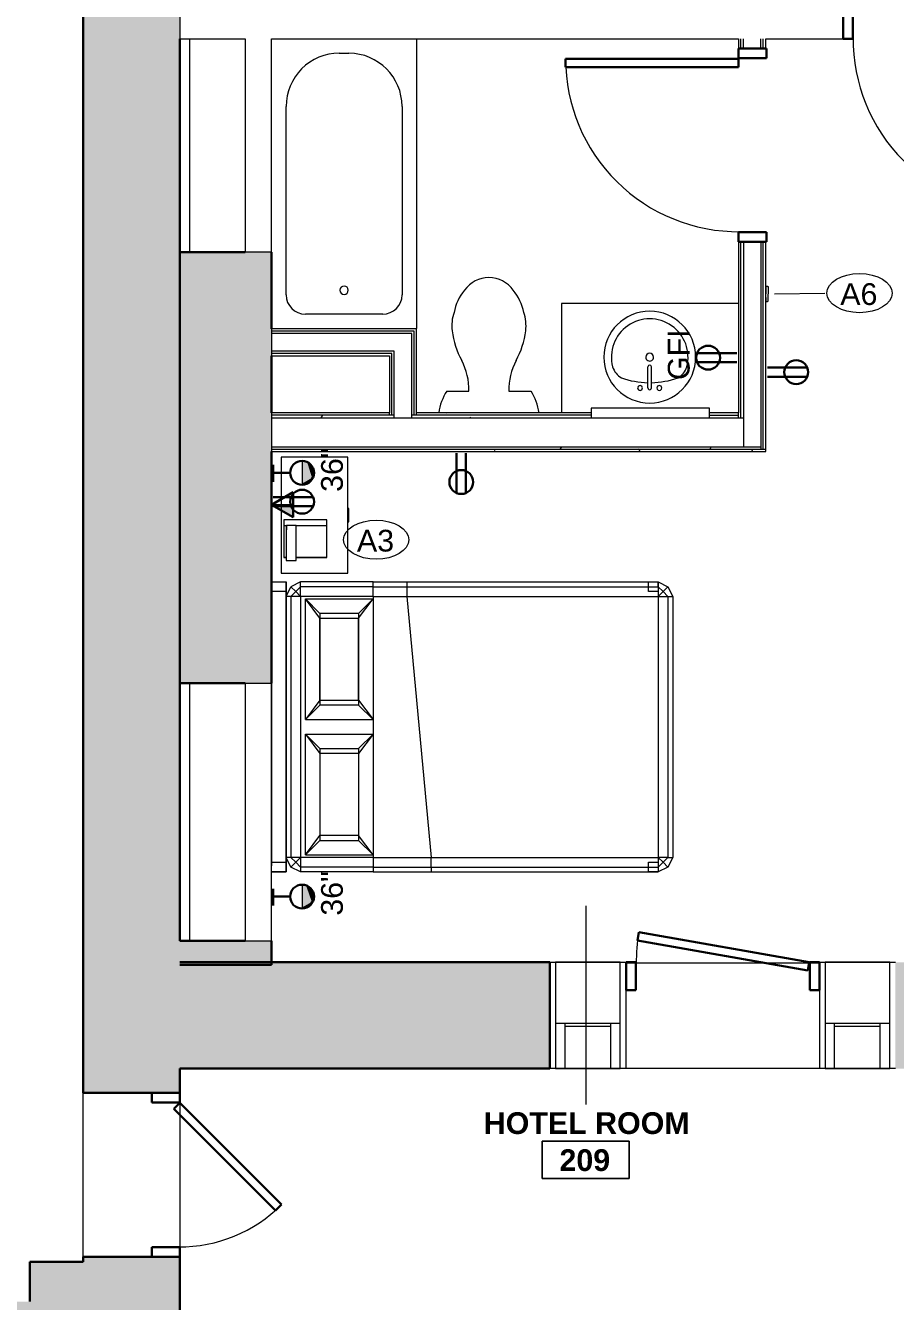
# Model space of a CAD drawing. Header units: inches. Extents: x -1176 to 1507, y -2563 to 978.
# Drawn here: x -602 to -422, y 36.3 to 300.4 of the extents above; entities that cross this region are included whole.
import ezdxf

# ---------------------------------------------------------------- set-up
doc = ezdxf.new("R2010")
doc.units = ezdxf.units.IN
doc.header["$MEASUREMENT"] = 0
for name, color, linetype, lineweight in [('A-ANNO-NOTE', 131, 'Continuous', 40), ('A-AREA-IDEN', 2, 'Continuous', 9), ('A-DETL-GENF', 92, 'Continuous', 18), ('A-DOOR', 31, 'Continuous', 18), ('A-DOOR-FRAM', 31, 'Continuous', 30), ('A-FLOR', 192, 'Continuous', 18), ('A-GLAZ', 151, 'Continuous', 18), ('A-WALL', 113, 'Continuous', 18), ('A-WALL-PATT', 111, 'Continuous', 18), ('G-IMPT', 8, 'Continuous', 9), ('I-FURN', 30, 'Continuous', 9), ('I-WALL', 2, 'Continuous', 18), ('P-SANR-FIXT', 6, 'Continuous', 9), ('Q-CASE', 31, 'Continuous', 9), ('Q-SPCQ', 91, 'Continuous', 9), ('Q-SPCQ-IDEN', 132, 'Continuous', 9)]:
    doc.layers.add(name, color=color, linetype=linetype, lineweight=lineweight)
doc.styles.add('Arial', font='arial.ttf', dxfattribs={"height": 4.5})
doc.styles.add('Swis721 Lt BT', font='swissl.ttf', dxfattribs={"height": 4.5})
doc.styles.add('Swis721 Lt BT_B', font='', dxfattribs={"height": 4.5})
doc.styles.get('Swis721 Lt BT_B').set_extended_font_data('Swis721 Lt BT', bold=True)
pattern_1 = [(0, (0, 0), (15.36, 3.84), [0.634, -10.886, 0.634, -10.886, -61.44]), (0, (0, 0), (15.36, 3.84), [-23.04, 0.634, -22.406, 0.634, -10.886, -26.88]), (0, (0, 0), (15.36, 3.84), [-57.6, 0.634, -7.046, 0.634, -18.566]), (120, (5.76, 1.92), (-11.005538, 11.38215), [0.634, -10.886, 0.634, -10.886, -61.44]), (120, (5.76, 1.92), (-11.005538, 11.38215), [-23.04, 0.634, -22.406, 0.634, -10.886, -26.88]), (120, (5.76, 1.92), (-11.005538, 11.38215), [-57.6, 0.634, -7.046, 0.634, -18.566]), (240, (7.68, 9.6), (-4.354462, -15.22215), [0.634, -10.886, 0.634, -10.886, -61.44]), (240, (7.68, 9.6), (-4.354462, -15.22215), [-23.04, 0.634, -22.406, 0.634, -10.886, -26.88]), (240, (7.68, 9.6), (-4.354462, -15.22215), [-57.6, 0.634, -7.046, 0.634, -18.566])]

# ---------------------------------------------------------------- blocks, each defined once
blk = doc.blocks.new('Single Flush - D2 3_ X 7_5_-8258464-2nd Floor Power _ Signal')
at = {"layer": 'A-DOOR', "color": 8, "lineweight": 30}
for p, q in [((-17.36, 17.22), (-17.67, 15.5)), ((17.91, 11), (-17.36, 17.22)), ((-17.67, 15.5), (17.6, 9.28)), ((17.6, 9.28), (17.91, 11))]:
    blk.add_line(p, q, dxfattribs=at)
at = {"layer": 'A-DOOR', "lineweight": 9}
blk.add_arc((17.91, 11), 35.81, 170, 180.5, dxfattribs=at)
at = {"layer": 'A-DOOR-FRAM', "color": 8}
for p, q in [((-20, 5.25), (-20, 11)), ((-20, 11), (-18, 11)), ((-18, 5.25), (-18, 11)), ((18, 5.25), (18, 11)), ((18, 11), (20, 11)), ((20, 5.25), (20, 11)), ((-20, 5.25), (-18, 5.25)), ((18, 5.25), (20, 5.25))]:
    blk.add_line(p, q, dxfattribs=at)
blk = doc.blocks.new('Sidelight_4927 - 400x2100mm-6975900-2nd Floor Power _ Signal')
at = {"layer": 'A-GLAZ'}
for p, q in [((5.91, 11), (-7.48, 11)), ((-7.48, 11), (-7.48, -11)), ((-5.51, 11), (-5.51, 1.7)), ((3.94, 11), (3.94, 1.7)), ((5.91, -11), (5.91, 11)), ((-7.48, 1.7), (5.91, 1.7)), ((3.94, 2.25), (-5.51, 2.25)), ((-7.48, -11), (5.91, -11))]:
    blk.add_line(p, q, dxfattribs=at)
blk = doc.blocks.new('Single Flush - D12 2_6_ X 8_-7610144-2nd Floor Power _ Signal')
at = {"layer": 'A-DOOR', "color": 8, "lineweight": 30}
for p, q in [((-7.41, -29.84), (13.67, -8.76)), ((14.91, -10), (-6.17, -31.08)), ((13.67, -8.76), (14.91, -10)), ((-6.17, -31.08), (-7.41, -29.84))]:
    blk.add_line(p, q, dxfattribs=at)
at = {"layer": 'A-DOOR', "lineweight": 9}
blk.add_arc((14.91, -10), 29.81, 179.5, 225, dxfattribs=at)
at = {"layer": 'A-DOOR-FRAM', "color": 8}
for p, q in [((-17, -4.25), (-17, -10)), ((-17, -4.25), (-15, -4.25)), ((-15, -4.25), (-15, -10)), ((15, -4.25), (15, -10)), ((15, -4.25), (17, -4.25)), ((17, -4.25), (17, -10)), ((-17, -10), (-15, -10)), ((15, -10), (17, -10))]:
    blk.add_line(p, q, dxfattribs=at)
blk = doc.blocks.new('Bed_762 - 12ZBED04_dwg-6546853-2nd Floor Power _ Signal')
at = {"layer": 'G-IMPT'}
for p, q in [((0, 60), (3, 60)), ((0, 60), (3, 60)), ((0, 60), (3, 60)), ((0, 60), (3, 60)), ((3, 60), (3, 0)), ((3, 60), (3, 58)), ((3, 60), (3, 58)), ((3, 57), (3, 60)), ((3, 60), (3, 0)), ((3, 57), (4, 59)), ((3, 57), (4, 59)), ((6, 60), (4, 59)), ((6, 60), (4, 59)), ((5, 58), (4, 59)), ((6, 59), (5, 58)), ((21, 60), (6, 60)), ((21, 60), (6, 60)), ((6, 59), (6, 60)), ((6, 57), (6, 59)), ((21, 59), (6, 59)), ((21, 60), (28, 60)), ((21, 60), (28, 60)), ((21, 59), (21, 60)), ((21, 57), (21, 59)), ((21, 59), (28, 59)), ((28, 60), (80, 60)), ((28, 60), (80, 60)), ((28, 60), (28, 59)), ((28, 59), (28, 57)), ((28, 59), (80, 59)), ((78, 58), (78, 60)), ((78, 58), (78, 60)), ((78, 60), (80, 60)), ((78, 60), (80, 60)), ((80, 60), (82, 59)), ((80, 60), (82, 59)), ((80, 59), (80, 60)), ((80, 60), (80, 58)), ((80, 60), (80, 58)), ((80, 59), (80, 57)), ((80, 59), (81, 58)), ((81, 58), (82, 59)), ((82, 59), (83, 57)), ((82, 59), (83, 57)), ((3, 58), (0, 58)), ((3, 58), (0, 58)), ((3, 57), (3, 3)), ((3, 57), (3, 3)), ((4, 57), (3, 57)), ((3, 3), (3, 57)), ((4, 57), (5, 58)), ((6, 57), (4, 57)), ((4, 57), (4, 3)), ((6, 57), (5, 58)), ((21, 57), (6, 57)), ((6, 57), (6, 3)), ((7, 31.5), (7, 56.5)), ((7, 56.5), (21, 56.5)), ((7, 56.5), (10, 53.5)), ((10, 52.5), (7, 56.5)), ((21, 56.5), (18, 53.5)), ((18, 52.5), (21, 56.5)), ((21, 57), (21, 56.5)), ((21, 57), (28, 57)), ((21, 56.5), (21, 31.5)), ((21, 56.5), (21, 31.5)), ((28, 57), (33, 3)), ((28, 57), (80, 57)), ((80, 58), (78, 58)), ((80, 58), (78, 58)), ((80, 57), (81, 58)), ((80, 57), (82, 57)), ((80, 57), (80, 3)), ((81, 58), (82, 57)), ((82, 57), (83, 57)), ((82, 57), (82, 3)), ((83, 57), (83, 3)), ((83, 57), (83, 3)), ((10, 53.5), (10, 52.5)), ((18, 53.5), (10, 53.5)), ((18, 53.5), (18, 52.5)), ((10, 52.5), (10, 35.5)), ((10, 35.5), (10, 52.5)), ((10, 52.5), (18, 52.5)), ((18, 52.5), (18, 35.5)), ((18, 35.5), (18, 52.5)), ((0, 45.5), (0, 1.27)), ((0, 1.27), (0, 45.5)), ((10, 35.5), (7, 31.5)), ((7, 31.5), (10, 34.5)), ((10, 35.5), (10, 34.5)), ((10, 35.5), (18, 35.5)), ((18, 34.5), (10, 34.5)), ((18, 35.5), (18, 34.5)), ((18, 35.5), (21, 31.5)), ((21, 31.5), (18, 34.5)), ((7, 31.5), (21, 31.5)), ((21, 31.5), (21, 28.5)), ((7, 3.5), (7, 28.5)), ((7, 28.5), (21, 28.5)), ((10, 25.5), (7, 28.5)), ((7, 28.5), (10, 24.5)), ((18, 25.5), (21, 28.5)), ((21, 28.5), (18, 24.5)), ((21, 28.5), (21, 3.5)), ((21, 28.5), (21, 3.5)), ((10, 25.5), (18, 25.5)), ((10, 25.5), (10, 24.5)), ((10, 24.5), (10, 7.5)), ((18, 24.5), (10, 24.5)), ((10, 24.5), (10, 7.5)), ((18, 25.5), (18, 24.5)), ((18, 24.5), (18, 7.5)), ((18, 24.5), (18, 7.5)), ((7, 3.5), (10, 7.5)), ((10, 6.5), (7, 3.5)), ((10, 7.5), (10, 6.5)), ((18, 7.5), (10, 7.5)), ((10, 6.5), (18, 6.5)), ((18, 7.5), (18, 6.5)), ((21, 3.5), (18, 7.5)), ((21, 3.5), (18, 6.5)), ((4, 1), (3, 3)), ((4, 1), (3, 3)), ((4, 3), (3, 3)), ((3, 0), (3, 3)), ((6, 3), (4, 3)), ((5, 2), (4, 3)), ((6, 3), (5, 2)), ((21, 3), (6, 3)), ((6, 3), (6, 1)), ((7, 3.5), (21, 3.5)), ((21, 3.5), (21, 3)), ((21, 3), (21, 1)), ((21, 3), (33, 3)), ((33, 1), (33, 3)), ((33, 3), (80, 3)), ((82, 3), (80, 3)), ((80, 3), (81, 2)), ((80, 3), (80, 1)), ((82, 3), (81, 2)), ((83, 3), (82, 1)), ((83, 3), (82, 1)), ((82, 3), (83, 3)), ((0, 2), (3, 2)), ((0, 2), (3, 2)), ((3, 0), (0, 0)), ((3, 2), (3, 0)), ((3, 2), (3, 0)), ((5, 2), (4, 1)), ((6, 0), (4, 1)), ((6, 0), (4, 1)), ((6, 1), (5, 2)), ((21, 1), (6, 1)), ((6, 1), (6, 0)), ((21, 0), (6, 0)), ((21, 1), (21, 0)), ((21, 1), (33, 1)), ((21, 0), (33, 0)), ((33, 1), (33, 0)), ((33, 1), (80, 1)), ((33, 0), (80, 0)), ((78, 0), (78, 2)), ((78, 0), (78, 2)), ((78, 2), (80, 2)), ((78, 2), (80, 2)), ((81, 2), (80, 1)), ((80, 2), (80, 0)), ((80, 2), (80, 0)), ((82, 1), (80, 0)), ((82, 1), (80, 0)), ((80, 1), (80, 0)), ((81, 2), (82, 1)), ((0, 0), (3, 0)), ((3, 0), (0, 0)), ((3, 0), (0, 0)), ((21, 0), (6, 0)), ((21, 0), (33, 0)), ((33, 0), (80, 0)), ((80, 0), (78, 0)), ((80, 0), (78, 0))]:
    blk.add_line(p, q, dxfattribs=at)
blk = doc.blocks.new('Bed_762 - Bed_762-6546859-2nd Floor Power _ Signal')
blk.add_blockref('Bed_762 - 12ZBED04_dwg-6546853-2nd Floor Power _ Signal', (0, 0))
blk = doc.blocks.new('Single Flush - D2 3_ X 8_-8252890-2nd Floor Power _ Signal')
at = {"layer": 'A-DOOR', "lineweight": 30}
for p, q in [((16.15625, 38.625), (16.15625, 2.8125)), ((17.90625, 38.625), (16.15625, 38.625)), ((17.90625, 2.8125), (17.90625, 38.625)), ((16.15625, 2.8125), (17.90625, 2.8125))]:
    blk.add_line(p, q, dxfattribs=at)
at = {"layer": 'A-DOOR', "lineweight": 9}
blk.add_arc((17.90625, 2.8125), 35.8125, 90, 180.5, dxfattribs=at)
at = {"layer": 'A-DOOR-FRAM'}
for p, q in [((-20, -2.9375), (-20, 2.8125)), ((-20, 2.8125), (-18, 2.8125)), ((-18, -2.9375), (-18, 2.8125)), ((18.000004, -2.9375), (18.000004, 2.8125)), ((18.000004, 2.8125), (20.000004, 2.8125)), ((20.000004, -2.9375), (20.000004, 2.8125)), ((-20, -2.9375), (-18, -2.9375)), ((18.000004, -2.9375), (20.000004, -2.9375))]:
    blk.add_line(p, q, dxfattribs=at)
blk = doc.blocks.new('Vanity Counter Top w Round Sink Hole - 24_ Depth-7683070-2nd Floor Power _ Signal')
at = {"layer": 'Q-CASE'}
for p, q in [((-15.64, -25), (-15.64, -2.37)), ((-52.26, -25), (-15.64, -25))]:
    blk.add_line(p, q, dxfattribs=at)
blk = doc.blocks.new('HVAC_Other_LK-Systems_Room-Thermostat-S1-Dti-24V-NO - Room Thermostat S1 Dti 24V NO-V126-2nd Floor Power _ Signal')
at = {"layer": 'A-DETL-GENF', "lineweight": 9}
for p, q in [((-1.55, 0.12), (-1.55, -0.05)), ((-1.48, 0.12), (-1.55, 0.12)), ((-1.48, 0.12), (-1.55, 0.12)), ((-1.55, 0.12), (-1.55, -0.23)), ((-1.48, 0.28), (-1.48, 0.12)), ((1.48, 0.28), (-1.48, 0.28)), ((1.48, 0.28), (-1.48, 0.28)), ((-1.48, 0.28), (-1.48, 0.12)), ((1.48, 0.12), (1.48, 0.28)), ((1.48, 0.12), (1.48, 0.28)), ((1.55, 0.12), (1.48, 0.12)), ((1.55, 0.12), (1.48, 0.12)), ((1.55, -0.23), (1.55, 0.12)), ((1.55, -0.23), (1.55, 0.12)), ((-1.55, -0.05), (-1.55, -0.23)), ((-1.55, -0.23), (-0.76, -0.25)), ((-1.55, -0.23), (-0.76, -0.25)), ((-0.76, -0.25), (0, -0.26)), ((-0.76, -0.25), (-0.06, -0.26)), ((0.76, -0.25), (1.55, -0.23)), ((0.76, -0.25), (1.55, -0.23))]:
    blk.add_line(p, q, dxfattribs=at)
blk = doc.blocks.new('Tub-Rectangular-3D - Tub-Rectangular-3D-7038406-2nd Floor Power _ Signal')
at = {"layer": 'P-SANR-FIXT'}
for p, q in [((-36.72, -5.75), (2.28, -5.75)), ((-40.72, -25.75), (-40.72, -9.75)), ((13.28, -16.75), (13.28, -18.75)), ((2.28, -29.75), (-36.72, -29.75)), ((16.28, -32.75), (-43.72, -32.75))]:
    blk.add_line(p, q, dxfattribs=at)
for centre, radius, start, end in [((-36.72, -9.75), 4, 90, 180), ((2.28, -16.75), 11, 360, 90), ((-35.77, -17.75), 0.875, 90, 270), ((-35.77, -17.75), 0.875, 270, 90), ((2.28, -18.75), 11, 270, 0), ((-36.72, -25.75), 4, 180, 270)]:
    blk.add_arc(centre, radius, start, end, dxfattribs=at)
blk = doc.blocks.new('Sink Vanity-Round - 19_ x 19_-4918671-2nd Floor Power _ Signal')
at = {"layer": 'P-SANR-FIXT'}
for p, q in [((3.43, 9.73), (3.43, 5.36)), ((4.18, 9.73), (4.18, 5.36))]:
    blk.add_line(p, q, dxfattribs=at)
for centre, radius, start, end in [((3.81, 3.35), 9.5, 90, 270), ((3.81, 3.35), 9.5, 270, 90), ((3.81, -9.17), 17.81, 91.2067, 109.2086), ((1.81, 9.73), 0.5, 360, 180), ((1.81, 9.73), 0.5, 180, 360), ((3.81, 9.73), 0.375, 360, 180), ((3.81, -9.17), 17.81, 70.7914, 88.7933), ((5.81, 9.73), 0.5, 0, 180), ((5.81, 9.73), 0.5, 180, 360), ((3.81, 3.35), 7.93, 165.3071, 14.6929), ((0.05, 4.11), 4.12, 120.7927, 162.1904), ((3.81, 5.36), 0.375, 180, 360), ((7.56, 4.11), 4.12, 17.8096, 59.2073), ((3.81, 3.35), 0.812, 360, 180), ((3.81, 3.35), 0.813, 180, 360)]:
    blk.add_arc(centre, radius, start, end, dxfattribs=at)
blk = doc.blocks.new('P-Toilet-Floor-3D - Floor Mount-V127-2nd Floor Power _ Signal')
at = {"layer": 'P-SANR-FIXT'}
for p, q in [((-8.7, 8.31), (-4.13, 8.31)), ((4.13, 8.31), (8.7, 8.31))]:
    blk.add_line(p, q, dxfattribs=at)
for centre, radius, start, end in [((0.18, 25.42), 6.45, 91.5969, 144.1622), ((-0.18, 25.42), 6.45, 35.8378, 88.4031), ((2.68, 22.72), 10.08, 140.0681, 169.0843), ((-2.68, 22.72), 10.08, 10.9157, 39.9319), ((0.88, 21.86), 8.56, 161.1064, 187.2133), ((-0.88, 21.86), 8.56, 352.7867, 18.8936), ((9.41, 22.94), 17.16, 187.2133, 208.7603), ((-9.41, 22.94), 17.16, 331.2397, 352.7867), ((-17.85, 8.46), 13.72, 359.3911, 27.0003), ((17.85, 8.46), 13.72, 152.9997, 180.6089), ((0.69, 2.25), 11.19, 147.1473, 171.9095), ((-0.69, 2.25), 11.19, 8.0905, 32.8527)]:
    blk.add_arc(centre, radius, start, end, dxfattribs=at)
blk = doc.blocks.new('Single Flush - D1 3_ X 8_-8252945-2nd Floor Power _ Signal')
at = {"layer": 'A-DOOR', "lineweight": 30}
for p, q in [((16.15625, -2.75), (17.90625, -2.75)), ((16.15625, -38.5625), (16.15625, -2.75)), ((17.90625, -2.75), (17.90625, -38.5625)), ((17.90625, -38.5625), (16.15625, -38.5625))]:
    blk.add_line(p, q, dxfattribs=at)
at = {"layer": 'A-DOOR', "lineweight": 9}
blk.add_arc((17.90625, -2.75), 35.8125, 179.5, 270, dxfattribs=at)
at = {"layer": 'A-DOOR-FRAM'}
for p, q in [((-20, 3), (-20, -2.75)), ((-20, 3), (-18, 3)), ((-18, 3), (-18, -2.75)), ((18.000004, 3), (18.000004, -2.75)), ((18.000004, 3), (20.000004, 3)), ((20.000004, 3), (20.000004, -2.75)), ((-20, -2.75), (-18, -2.75)), ((18.000004, -2.75), (20.000004, -2.75))]:
    blk.add_line(p, q, dxfattribs=at)
blk = doc.blocks.new('Bed_Side_Table_5122 - T-4-6544423-2nd Floor Power _ Signal')
at = {"layer": 'I-FURN'}
for p, q in [((12, 3.99), (-12, 3.99)), ((-12, 3.99), (-12, -9.79)), ((12, -9.79), (12, 3.99)), ((-12, -9.79), (-1.38, -9.79)), ((-1.38, -9.79), (-1.38, -10)), ((-1.38, -9.79), (1.38, -9.79)), ((-1.38, -10), (1.38, -10)), ((1.38, -10), (1.38, -9.79)), ((1.38, -9.79), (12, -9.79))]:
    blk.add_line(p, q, dxfattribs=at)
blk = doc.blocks.new('Speaker_Phone_6931 - Phone-6780614-2nd Floor Power _ Signal')
at = {"layer": 'Q-SPCQ'}
for p, q in [((-7.79, 12.24), (-14.18, 12.24)), ((-14.18, 12.24), (-14.18, 4.45)), ((-14.18, 12.24), (-7.79, 12.24)), ((-14.18, 12.24), (-14.18, 4.45)), ((-5.77, 12.85), (-7.79, 12.85)), ((-7.79, 12.85), (-7.79, 12.24)), ((-5.77, 12.85), (-7.79, 12.85)), ((-7.79, 12.85), (-7.79, 5.69)), ((-5.79, 12.24), (-5.3, 12.24)), ((-5.77, 12.24), (-5.77, 12.85)), ((-5.77, 5.69), (-5.77, 12.85)), ((-5.3, 12.24), (-5.77, 12.24)), ((-5.3, 4.45), (-5.3, 12.24)), ((-5.3, 4.45), (-5.3, 12.24)), ((-14.18, 5.69), (-7.79, 5.69)), ((-7.79, 6.51), (-7.79, 5.51)), ((-5.79, 5.51), (-7.79, 5.51)), ((-5.79, 5.51), (-5.79, 6.51)), ((-5.79, 5.69), (-5.3, 5.69)), ((-14.18, 4.45), (-5.3, 4.45)), ((-14.18, 4.45), (-5.3, 4.45))]:
    blk.add_line(p, q, dxfattribs=at)
blk = doc.blocks.new('AC3 - AC3-8439172-2nd Floor Power _ Signal')
at = {"layer": 'Q-SPCQ'}
for p, q in [((12.25, 5), (-12.25, 5)), ((-12.25, 5), (-12.25, 3)), ((-12.25, 3), (12.25, 3)), ((12.25, 3), (12.25, 5))]:
    blk.add_line(p, q, dxfattribs=at)
blk = doc.blocks.new('Appliance_Specialty Equipment Tag - Standard-3515593-2nd Floor Power _ Signal')
at = {"layer": 'Q-SPCQ-IDEN'}
blk.add_ellipse((-0.0499, 0.0037), major_axis=(-0.1406, 0), ratio=0.600473, dxfattribs=at)
blk = doc.blocks.new('Room Tag - Room Name and Number-3379422-2nd Floor Power _ Signal')
at = {"layer": 'A-AREA-IDEN'}
for p, q in [((-0.1881, -0.1636), (-0.1881, -0.0018)), ((-0.1881, -0.0018), (0.1869, -0.0018)), ((0.1869, -0.0018), (-0.1881, -0.0018)), ((-0.1881, -0.0018), (-0.1881, -0.1636)), ((0.1869, -0.0018), (0.1869, -0.1636)), ((0.1869, -0.1636), (0.1869, -0.0018)), ((0.1869, -0.1636), (-0.1881, -0.1636)), ((-0.1881, -0.1636), (0.1869, -0.1636))]:
    blk.add_line(p, q, dxfattribs=at)

msp = doc.modelspace()

# ---------------------------------------------------------------- hatches: boundary and pattern name
at = {"layer": 'A-ANNO-NOTE', "lineweight": 9}
for points in [[(-544.76, 205.62), (-544.6, 210.12), (-544.76, 210.12), (-544.76, 205.83)], [(-544.6, 205.62), (-544.6, 210.12), (-544.76, 205.62)], [(-544.6, 205.62), (-544.29, 210.09), (-544.6, 210.12), (-544.6, 205.83)], [(-544.6, 205.62), (-543.68, 209.89), (-544.29, 210.09), (-544.59, 205.83)], [(-544.6, 205.62), (-542.71, 206.77), (-543.68, 209.89), (-544.56, 205.83)], [(-543.68, 209.89), (-544.13, 210.06), (-544.29, 210.09)], [(-542.71, 206.77), (-542.42, 207.91), (-543.68, 209.89)], [(-543.28, 209.64), (-543.41, 209.73), (-543.68, 209.89)], [(-543.04, 209.42), (-543.28, 209.64), (-543.68, 209.89)], [(-542.89, 209.24), (-542.99, 209.37), (-543.68, 209.89)], [(-542.99, 209.37), (-543.04, 209.42), (-543.68, 209.89)], [(-542.42, 207.91), (-542.89, 209.24), (-543.68, 209.89)], [(-542.42, 207.91), (-542.67, 208.91), (-542.89, 209.24)], [(-542.42, 207.91), (-542.57, 208.69), (-542.67, 208.91)], [(-542.46, 208.31), (-542.48, 208.39), (-542.57, 208.69)], [(-542.42, 207.91), (-542.46, 208.31), (-542.57, 208.69)], [(-544.6, 205.62), (-543.54, 205.93), (-542.71, 206.77), (-544.25, 205.83)], [(-543.54, 205.93), (-543.22, 206.15), (-542.71, 206.77)], [(-543.22, 206.15), (-542.99, 206.38), (-542.71, 206.77)], [(-542.99, 206.38), (-542.89, 206.5), (-542.71, 206.77)], [(-542.71, 206.77), (-542.64, 206.91), (-542.42, 207.83)], [(-542.64, 206.91), (-542.45, 207.51), (-542.42, 207.83)], [(-542.64, 206.91), (-542.48, 207.36), (-542.45, 207.51)], [(-542.64, 206.91), (-542.57, 207.05), (-542.48, 207.36)], [(-544.6, 205.62), (-544.52, 205.63), (-543.86, 205.83)], [(-544.52, 205.63), (-543.98, 205.73), (-543.54, 205.93), (-543.84, 205.83)], [(-544.52, 205.63), (-544.37, 205.64), (-543.98, 205.73)], [(-543.98, 205.73), (-543.74, 205.83), (-543.75, 205.83)], [(-543.9, 205.76), (-543.73, 205.83), (-543.74, 205.83)], [(-546.6, 198.61), (-546.6, 201.19), (-551.07, 201.19)], [(-544.68, 117.9), (-544.68, 122.4), (-544.76, 122.39)], [(-544.68, 117.9), (-544.76, 122.39), (-544.76, 117.9)], [(-543.9, 122.26), (-544.37, 122.38), (-544.68, 122.4)], [(-544.6, 117.9), (-543.9, 122.26), (-544.68, 122.4)], [(-544.68, 117.9), (-544.6, 117.9), (-544.68, 122.4)], [(-544.6, 117.9), (-542.75, 118.97), (-543.9, 122.26)], [(-542.75, 118.97), (-542.42, 120.19), (-543.9, 122.26)], [(-543.04, 121.7), (-543.75, 122.2), (-543.9, 122.26)], [(-542.84, 121.45), (-543.04, 121.7), (-543.9, 122.26)], [(-542.57, 120.96), (-542.84, 121.45), (-543.9, 122.26)], [(-542.42, 120.19), (-542.57, 120.96), (-543.9, 122.26)], [(-543.04, 121.7), (-543.41, 122.01), (-543.75, 122.2)], [(-544.6, 117.9), (-543.68, 118.12), (-542.75, 118.97)], [(-543.68, 118.12), (-543.16, 118.48), (-542.75, 118.97)], [(-543.16, 118.48), (-542.94, 118.71), (-542.79, 118.9)], [(-542.57, 120.96), (-542.6, 121.04), (-542.84, 121.45)], [(-542.75, 118.97), (-542.55, 119.4), (-542.42, 120.19)], [(-542.75, 118.97), (-542.64, 119.18), (-542.55, 119.4)], [(-542.46, 120.58), (-542.48, 120.66), (-542.57, 120.96)], [(-542.45, 120.5), (-542.46, 120.58), (-542.57, 120.96)], [(-542.42, 120.19), (-542.45, 120.5), (-542.57, 120.96)], [(-542.55, 119.4), (-542.45, 119.79), (-542.42, 120.11)], [(-544.6, 117.9), (-543.9, 118.03), (-543.68, 118.12)], [(-544.6, 117.9), (-544.29, 117.93), (-543.9, 118.03)], [(-543.68, 118.12), (-543.28, 118.38), (-543.16, 118.48)]]:
    msp.add_hatch(color=256, dxfattribs=at).paths.add_polyline_path(points, flags=0)
at = {"layer": 'A-WALL-PATT', "lineweight": 9}
h = msp.add_hatch(color=7, dxfattribs=at)
h.paths.add_polyline_path([(-578.54, 190.25), (-570.07, 190.25), (-570.07, 304.93), (-590.07, 304.93), (-590.07, 190.25)], flags=0)
h.paths.add_polyline_path([(-570.07, 345.08), (-570.07, 543.68), (-590.07, 543.68), (-590.07, 345.08), (-578.54, 345.08)], flags=0)
for points in [[(-556.57, 164.21), (-551.07, 164.21), (-551.07, 253.47), (-570.07, 253.47), (-570.07, 164.21)], [(-570.07, 106.47), (-570.07, 190.25), (-590.07, 190.25), (-590.07, 106.47), (-578.54, 106.47)], [(-551.07, 105.94), (-551.07, 110.94), (-570.07, 110.94), (-570.07, 105.94)], [(-590.07, 36.25), (-590.07, 44.47), (-601.07, 44.47), (-601.07, 36.25)]]:
    msp.add_hatch(color=7, dxfattribs=at).paths.add_polyline_path(points, flags=0)
h = msp.add_hatch(dxfattribs=at)
h.set_pattern_fill('FP_2', color=256, style=0, pattern_type=2)
h.set_pattern_definition(pattern_1)
h.paths.add_polyline_path([(-526.7, 219.69), (-526.7, 220.19), (-551.07, 220.19), (-551.07, 219.69), (-532.29, 219.69)], flags=0)
h.paths.add_polyline_path([(-521.07, 219.69), (-484.95, 219.69), (-484.95, 220.19), (-521.07, 220.19)], flags=0)
h.paths.add_polyline_path([(-460.45, 219.69), (-454.45, 219.69), (-454.45, 220.19), (-460.45, 220.19), (-460.45, 219.73)], flags=0)
h = msp.add_hatch(dxfattribs=at)
h.set_pattern_fill('FP_2', color=256, style=0, pattern_type=2)
h.set_pattern_definition(pattern_1)
h.paths.add_polyline_path([(-509.16, 219.19), (-484.95, 219.19), (-484.95, 219.69), (-522.07, 219.69), (-522.07, 219.19)], flags=0)
h.paths.add_polyline_path([(-551.07, 219.19), (-525.7, 219.19), (-525.7, 219.69), (-551.07, 219.69)], flags=0)
h.paths.add_polyline_path([(-454.45, 219.19), (-454.45, 219.69), (-460.45, 219.69), (-460.45, 219.19)], flags=0)
h = msp.add_hatch(dxfattribs=at)
h.set_pattern_fill('FP_2', color=256, style=0, pattern_type=2)
h.set_pattern_definition(pattern_1)
h.paths.add_polyline_path([(-449.82, 212.69), (-449.82, 213.19), (-551.07, 213.19), (-551.07, 212.69), (-454.45, 212.69)], flags=0)
h = msp.add_hatch(dxfattribs=at)
h.set_pattern_fill('FP_2', color=256, style=0, pattern_type=2)
h.set_pattern_definition(pattern_1)
h.paths.add_polyline_path([(-486.03, 212.19), (-448.82, 212.19), (-448.82, 212.69), (-551.07, 212.69), (-551.07, 212.19), (-509.16, 212.19)], flags=0)
h = msp.add_hatch(color=7, dxfattribs=at)
h.paths.add_polyline_path([(-578.54, 16.25), (-570.07, 16.25), (-570.07, 45.47), (-590.07, 45.47), (-590.07, 16.25)], flags=0)
h.paths.add_polyline_path([(-570.07, 79.47), (-570.07, 106.47), (-590.07, 106.47), (-590.07, 79.47), (-578.54, 79.47)], flags=0)
h = msp.add_hatch(color=7, dxfattribs=at)
h.paths.add_polyline_path([(-23.49, 84.47), (1.72, 84.47), (1.72, 106.47), (-64.38, 106.47), (-64.38, 84.47)], flags=0)
h.paths.add_polyline_path([(-136.38, 84.47), (-136.38, 106.47), (-255.44, 106.47), (-255.44, 96.47), (-314.7, 96.47), (-314.7, 106.47), (-421.98, 106.47), (-421.98, 84.47), (-314.7, 84.47), (-314.7, 95.47), (-255.44, 95.47), (-255.44, 84.47), (-208.51, 84.47)], flags=0)
h.paths.add_polyline_path([(-570.07, 84.47), (-493.47, 84.47), (-493.47, 106.47), (-570.07, 106.47), (-570.07, 105.94)], flags=0)
at = {"layer": 'A-WALL-PATT'}
h = msp.add_hatch(color=250, dxfattribs=at)
h.paths.add_polyline_path([(-590.07, 16.25), (-590.07, 36.25), (-673.56, 36.25), (-673.56, 16.25), (-642.33, 16.25)], flags=0)
h.paths.add_polyline_path([(-858.33, 16.25), (-824.03, 16.25), (-824.03, 36.25), (-858.33, 36.25)], flags=0)
h.paths.add_polyline_path([(-1015.06, 16.25), (-898.33, 16.25), (-898.33, 36.25), (-1015.06, 36.25)], flags=0)
h.paths.add_polyline_path([(-772.03, 16.25), (-714.56, 16.25), (-714.56, 36.25), (-772.03, 36.25)], flags=0)

# ---------------------------------------------------------------- linework, layer by layer
at = {"layer": 'A-ANNO-NOTE', "lineweight": 30}
for p, q in [((-454.77, 232.58), (-463.04, 232.58)), ((-454.77, 230.66), (-463.04, 230.66)), ((-448.49, 229.58), (-440.23, 229.58)), ((-448.49, 227.66), (-440.23, 227.66)), ((-512.78, 211.86), (-512.78, 203.6)), ((-510.87, 211.86), (-510.87, 203.6)), ((-550.74, 209.42), (-550.74, 205.92)), ((-550.74, 207.79), (-547.24, 207.79)), ((-551.07, 201.19), (-546.6, 203.76)), ((-546.6, 203.76), (-546.6, 198.61)), ((-551.07, 201.19), (-546.6, 198.61)), ((-550.74, 202.77), (-542.48, 202.77)), ((-550.74, 200.85), (-542.48, 200.85)), ((-550.74, 121.7), (-550.74, 118.19)), ((-550.74, 120.06), (-547.24, 120.06))]:
    msp.add_line(p, q, dxfattribs=at)
at = {"layer": 'A-ANNO-NOTE', "lineweight": 9}
for p, q in [((-544.76, 210.12), (-544.76, 205.62)), ((-551.07, 201.19), (-546.6, 198.61)), ((-546.6, 201.19), (-551.07, 201.19)), ((-546.6, 198.61), (-546.6, 201.19)), ((-544.76, 122.39), (-544.76, 117.9))]:
    msp.add_line(p, q, dxfattribs=at)
at = {"layer": 'A-ANNO-NOTE', "lineweight": 30}
for centre in [(-460.75, 231.62), (-442.51, 228.62), (-544.76, 207.78), (-511.82, 205.88), (-544.76, 201.81), (-544.76, 120.06)]:
    msp.add_circle(centre, 2.47, dxfattribs=at)
at = {"layer": 'A-ANNO-NOTE', "lineweight": 9}
for centre in [(-544.67, 207.87), (-544.67, 120.15)]:
    msp.add_arc(centre, 2.25, 267.6427, 92.3573, dxfattribs=at)
at = {"layer": 'A-AREA-IDEN'}
msp.add_line((-486.05, 118.14), (-486.05, 77.04), dxfattribs=at)
at = {"layer": 'A-FLOR'}
for p, q in [((-568.07, 297.62), (-568.07, 253.47)), ((-568.07, 164.21), (-568.07, 110.94)), ((-477.72, 106.32), (-437.72, 106.32)), ((-437.72, 84.47), (-477.72, 84.47)), ((-590.07, 45.47), (-590.07, 79.47)), ((-570.07, 79.47), (-570.07, 45.47))]:
    msp.add_line(p, q, dxfattribs=at)
at = {"layer": 'A-WALL', "color": 8, "lineweight": 30}
for p, q in [((-590.07, 304.93), (-590.07, 79.47)), ((-570.07, 110.94), (-570.07, 297.62)), ((-556.57, 253.47), (-570.07, 253.47)), ((-551.07, 237.62), (-551.07, 253.47)), ((-551.07, 220.19), (-551.07, 232)), ((-551.07, 164.21), (-551.07, 212.19)), ((-570.07, 164.21), (-556.57, 164.21)), ((-493.47, 106.47), (-570.07, 106.47)), ((-493.47, 84.47), (-493.47, 106.47)), ((-570.07, 84.47), (-493.47, 84.47)), ((-570.07, 79.47), (-570.07, 84.47)), ((-590.07, 79.47), (-570.07, 79.47)), ((-570.07, 45.47), (-590.07, 45.47)), ((-590.07, 45.47), (-590.07, 44.47)), ((-570.07, 9.25), (-570.07, 45.47)), ((-590.07, 44.47), (-601.07, 44.47)), ((-601.07, 44.47), (-601.07, 36.25))]:
    msp.add_line(p, q, dxfattribs=at)
at = {"layer": 'A-WALL'}
for p, q in [((-570.07, 303.12), (-570.07, 297.62)), ((-453.95, 295.6), (-453.95, 297.62)), ((-453.45, 295.6), (-453.45, 297.62)), ((-449.82, 295.6), (-449.82, 297.62)), ((-449.32, 295.6), (-449.32, 297.62)), ((-453.95, 219.19), (-453.95, 255.6)), ((-453.45, 255.6), (-453.45, 213.19)), ((-449.82, 255.6), (-449.82, 212.69)), ((-449.32, 212.69), (-449.32, 255.6)), ((-551.07, 237.62), (-551.07, 232)), ((-521.57, 237.12), (-551.07, 237.12)), ((-522.07, 236.62), (-551.07, 236.62)), ((-522.07, 219.19), (-522.07, 236.62)), ((-521.57, 219.69), (-521.57, 237.12)), ((-525.7, 233), (-551.07, 233)), ((-526.2, 232.5), (-551.07, 232.5)), ((-526.2, 219.69), (-526.2, 232.5)), ((-525.7, 219.19), (-525.7, 233)), ((-551.07, 220.19), (-551.07, 212.19)), ((-525.7, 219.69), (-551.07, 219.69)), ((-526.7, 219.69), (-526.7, 220.19)), ((-484.95, 219.69), (-522.07, 219.69)), ((-521.07, 219.69), (-521.07, 220.19)), ((-460.45, 219.69), (-454.45, 219.69)), ((-454.45, 219.19), (-454.45, 220.19)), ((-551.07, 219.19), (-484.95, 219.19)), ((-460.45, 219.19), (-453.45, 219.19)), ((-551.07, 213.19), (-449.82, 213.19)), ((-551.07, 212.69), (-448.82, 212.69)), ((-556.57, 110.94), (-551.07, 110.94))]:
    msp.add_line(p, q, dxfattribs=at)
at = {"layer": 'A-WALL', "color": 55}
for p, q in [((-551.07, 253.47), (-556.57, 253.47)), ((-556.57, 164.21), (-551.07, 164.21))]:
    msp.add_line(p, q, dxfattribs=at)
at = {"layer": 'A-WALL', "lineweight": 9}
for p, q in [((-493.47, 106.47), (-477.72, 106.47)), ((-477.72, 84.47), (-477.72, 106.47)), ((-437.72, 106.47), (-421.98, 106.47)), ((-437.72, 106.47), (-437.72, 84.47)), ((-477.72, 84.47), (-493.47, 84.47)), ((-421.98, 84.47), (-437.72, 84.47))]:
    msp.add_line(p, q, dxfattribs=at)
at = {"layer": 'I-WALL'}
for p, q in [((-432.82, 297.62), (-432.82, 303.12)), ((-570.07, 297.62), (-556.57, 297.62)), ((-556.57, 297.62), (-556.57, 253.47)), ((-551.07, 297.62), (-454.45, 297.62)), ((-551.07, 253.47), (-551.07, 297.62)), ((-454.45, 297.62), (-454.45, 295.6)), ((-448.82, 297.62), (-432.82, 297.62)), ((-448.82, 295.6), (-448.82, 297.62)), ((-454.45, 295.6), (-448.82, 295.6)), ((-454.45, 255.6), (-454.45, 220.19)), ((-448.82, 255.6), (-454.45, 255.6)), ((-448.82, 212.19), (-448.82, 255.6)), ((-521.07, 237.62), (-551.07, 237.62)), ((-521.07, 220.19), (-521.07, 237.62)), ((-551.07, 232), (-526.7, 232)), ((-526.7, 232), (-526.7, 220.19)), ((-526.7, 220.19), (-551.07, 220.19)), ((-484.95, 220.19), (-521.07, 220.19)), ((-454.45, 220.19), (-460.45, 220.19)), ((-551.07, 212.19), (-448.82, 212.19)), ((-556.57, 164.21), (-556.57, 110.94)), ((-551.07, 110.94), (-551.07, 164.21))]:
    msp.add_line(p, q, dxfattribs=at)
at = {"layer": 'I-WALL', "color": 8, "lineweight": 30}
for p, q in [((-556.57, 110.94), (-570.07, 110.94)), ((-551.07, 105.94), (-551.07, 110.94)), ((-570.07, 105.94), (-551.07, 105.94))]:
    msp.add_line(p, q, dxfattribs=at)
at = {"layer": 'Q-SPCQ-IDEN'}
msp.add_line((-447, 244.8), (-436.57, 244.98), dxfattribs=at)

# ---------------------------------------------------------------- block references
at = {"layer": 'A-AREA-IDEN', "xscale": 47.99999999999997, "yscale": 47.99999999999997, "zscale": 47.99999999999997}
msp.add_blockref('Room Tag - Room Name and Number-3379422-2nd Floor Power _ Signal', (-486.05, 69.56), dxfattribs=at)
at = {"layer": 'A-DOOR'}
for name, p in [('Single Flush - D1 3_ X 8_-8252945-2nd Floor Power _ Signal', (-412.82, 300.37)), ('Single Flush - D2 3_ X 7_5_-8258464-2nd Floor Power _ Signal', (-457.72, 95.47))]:
    msp.add_blockref(name, p, dxfattribs=at)
for name, p, rotation in [('Single Flush - D2 3_ X 8_-8252890-2nd Floor Power _ Signal', (-451.63, 275.6), 89.9999999999997), ('Single Flush - D12 2_6_ X 8_-7610144-2nd Floor Power _ Signal', (-580.07, 62.47), 89.99999999999993)]:
    msp.add_blockref(name, p, dxfattribs=dict(at, rotation=rotation))
at = {"layer": 'A-GLAZ', "rotation": 180}
for p in [(-486.39, 95.47), (-430.64, 95.47)]:
    msp.add_blockref('Sidelight_4927 - 400x2100mm-6975900-2nd Floor Power _ Signal', p, dxfattribs=at)
at = {"layer": 'I-FURN', "rotation": 89.9999999999999}
msp.add_blockref('Bed_Side_Table_5122 - T-4-6544423-2nd Floor Power _ Signal', (-545.07, 199), dxfattribs=at)
at = {"layer": 'I-FURN'}
msp.add_blockref('Bed_762 - Bed_762-6546859-2nd Floor Power _ Signal', (-551.07, 125.19), dxfattribs=at)
at = {"layer": 'P-SANR-FIXT'}
for name, p, rotation in [('Tub-Rectangular-3D - Tub-Rectangular-3D-7038406-2nd Floor Power _ Signal', (-553.82, 281.35), 89.9999999999999), ('Sink Vanity-Round - 19_ x 19_-4918671-2nd Floor Power _ Signal', (-469.02, 235.08), 180)]:
    msp.add_blockref(name, p, dxfattribs=dict(at, rotation=rotation))
msp.add_blockref('P-Toilet-Floor-3D - Floor Mount-V127-2nd Floor Power _ Signal', (-506.1, 216.37), dxfattribs=at)
at = {"layer": 'Q-CASE', "rotation": 180}
msp.add_blockref('Vanity Counter Top w Round Sink Hole - 24_ Depth-7683070-2nd Floor Power _ Signal', (-506.71, 217.81), dxfattribs=at)
at = {"layer": 'Q-SPCQ'}
for name, p, rotation in [('HVAC_Other_LK-Systems_Room-Thermostat-S1-Dti-24V-NO - Room Thermostat S1 Dti 24V NO-V126-2nd Floor Power _ Signal', (-448.56, 244.8), 269.3355256802791), ('Speaker_Phone_6931 - Phone-6780614-2nd Floor Power _ Signal', (-553.81, 202.49), 180)]:
    msp.add_blockref(name, p, dxfattribs=dict(at, rotation=rotation))
msp.add_blockref('AC3 - AC3-8439172-2nd Floor Power _ Signal', (-472.7, 216.19), dxfattribs=at)
at = {"layer": 'Q-SPCQ-IDEN', "xscale": 47.99999999999997, "yscale": 47.99999999999997, "zscale": 47.99999999999997}
for p in [(-427.01, 244.8), (-527.02, 193.76)]:
    msp.add_blockref('Appliance_Specialty Equipment Tag - Standard-3515593-2nd Floor Power _ Signal', p, dxfattribs=at)

# ---------------------------------------------------------------- texts
at = {"layer": 'A-ANNO-NOTE', "lineweight": 9, "char_height": 4.5, "attachment_point": 1, "rotation": 90, "style": 'Swis721 Lt BT'}
for s, insert, width in [('GFI', (-469.08, 226.99), 11.9685), ('36"', (-540.83, 203.83), 10.302), ('36"', (-540.83, 116.11), 10.302)]:
    msp.add_mtext(s, dxfattribs=dict(at, insert=insert, width=width))
at = {"layer": 'A-AREA-IDEN', "char_height": 4.5, "attachment_point": 1, "style": 'Swis721 Lt BT_B'}
for s, insert, width in [('HOTEL ROOM', (-507.17, 75.42), 51.0555), ('209', (-491.5, 67.76), 12.726)]:
    msp.add_mtext(s, dxfattribs=dict(at, insert=insert, width=width))
at = {"layer": 'Q-SPCQ-IDEN', "char_height": 4.5, "width": 9.393, "attachment_point": 1, "style": 'Arial'}
for s, insert in [('A6', (-433.4, 247.03)), ('A3', (-533.41, 195.99))]:
    msp.add_mtext(s, dxfattribs=dict(at, insert=insert))

doc.saveas('drawing.dxf')
